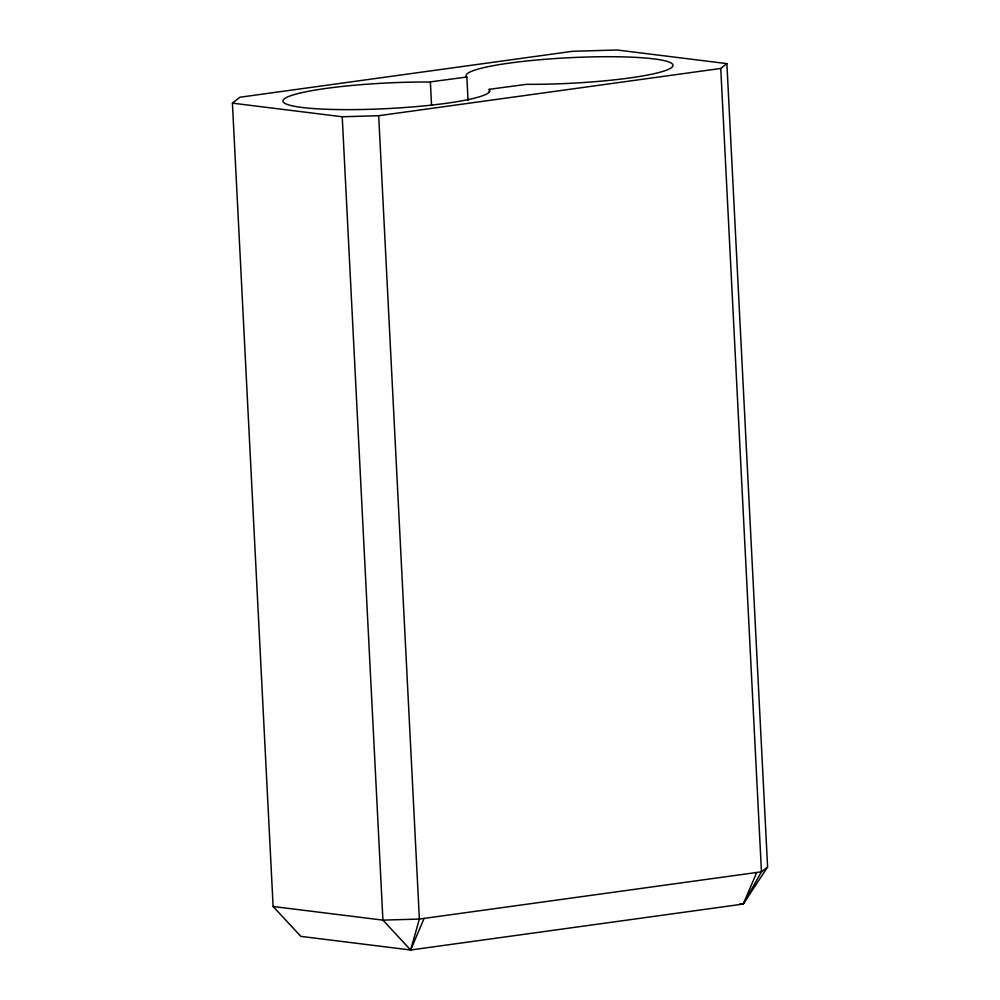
<?xml version="1.0" encoding="UTF-8"?>
<svg xmlns="http://www.w3.org/2000/svg" width="1000" height="1000" viewBox="0 0 1000 1000"><rect width="100%" height="100%" fill="white"/><g stroke="black" fill="none" stroke-linecap="round" stroke-linejoin="round"><path stroke-width="1.5" d="M232.413 103.138L342.225 116.762L382.912 920.125L410.637 950L419.375 919.062L378.688 115.7L720.763 68.45L726.888 63.625L767.588 866.988L743.25 904.05L410.637 950L300.837 936.375L273.113 906.5L232.413 103.138L239.9 97.238L572.525 51.3L617.087 50L726.888 63.625M410.637 950L424.113 918.413M740.163 903.675L743.25 904.05L756.725 872.463M743.25 904.05L761.45 871.812L767.588 866.988M489.237 92.45L489.363 89.462A103.575 12.8 -2.9 0 1 378.188 109.012A103.575 12.8 -2.9 0 1 286.25 97.6A103.575 12.8 -2.9 0 1 429.35 82.025L466.85 77.013L468.038 100.4M489.087 89.338L526.587 84.325A103.575 12.8 -2.9 0 0 669.688 68.75A103.575 12.8 -2.9 0 0 577.75 57.337A103.575 12.8 -2.9 0 0 466.575 76.875L466.85 77.013M342.225 116.762L378.688 115.7M273.113 906.5L382.912 920.125L419.375 919.062L761.45 871.812L720.763 68.45M430.375 82.05L431.562 105.438"/></g></svg>
